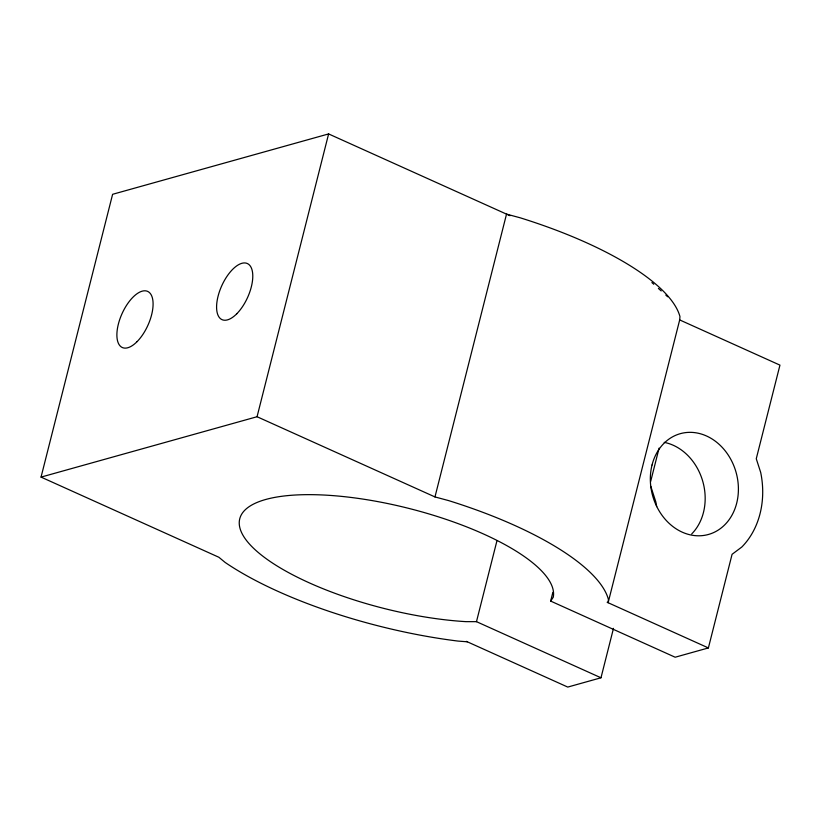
<?xml version="1.0" encoding="UTF-8"?>
<svg xmlns="http://www.w3.org/2000/svg" width="821" height="821" viewBox="0 0 821 821"><rect width="100%" height="100%" fill="white"/><g stroke="black" fill="none" stroke-linecap="round" stroke-linejoin="round"><path stroke-width="1.23" d="M679.685 319.923L679.952 316.608A218.971 69.847 14.2 0 0 520.093 217.77L506.526 214.127L434.966 496.931L448.533 500.574A218.971 69.847 14.2 0 1 608.402 599.412L608.125 602.727L679.685 319.923L779.95 365.129L756.264 458.744L760.687 472.424A81.187 67.24 74.4 0 1 741.815 547.022L732.075 554.308L708.39 647.933L675.16 657.221L550.655 601.085L552.851 592.403M467.303 641.796L458.005 641.078A218.971 69.847 14.2 0 1 225.17 562.457L218.858 557.254L41.05 477.104L112.61 194.3L328.616 133.926L510.026 215.707M41.05 477.104L257.055 416.729L328.616 133.926M550.655 601.085L553.241 597.278A161.593 51.538 14.2 0 0 379.199 501.867A161.593 51.538 14.2 0 0 245.551 539.223A161.593 51.538 14.2 0 0 466 621.651L476.478 621.661L496.879 541.039M466.328 641.355L567.752 687.074L600.982 677.787L613.492 628.342M650.653 481.506L659.089 448.133M257.055 416.729L434.966 496.931M607.15 602.286L708.39 647.933M476.478 621.661L600.982 677.787M651.895 282.578L653.752 284.251M658.401 288.428L661.192 290.942M665.841 295.119L667.699 296.781M650.796 486.36L655.805 501.836A84.276 69.795 74.4 0 1 656.677 506.629M664.22 442.365A52.328 43.328 74.4 0 1 702.53 480.542A52.328 43.328 74.4 0 1 691.713 533.927M137.097 341.618A30.777 14.183 -65.7 0 0 149.494 292.635A30.777 14.183 -65.7 0 0 118.368 324.09A30.777 14.183 -65.7 0 0 137.097 341.618M236.797 313.745A30.777 14.183 -65.7 0 0 249.184 264.762A30.777 14.183 -65.7 0 0 218.068 296.227A30.777 14.183 -65.7 0 0 236.797 313.745M652.038 464.994A52.328 43.328 74.4 0 0 705.003 535.251A52.328 43.328 74.4 0 0 726.072 451.981A52.328 43.328 74.4 0 0 652.038 464.994"/></g></svg>
